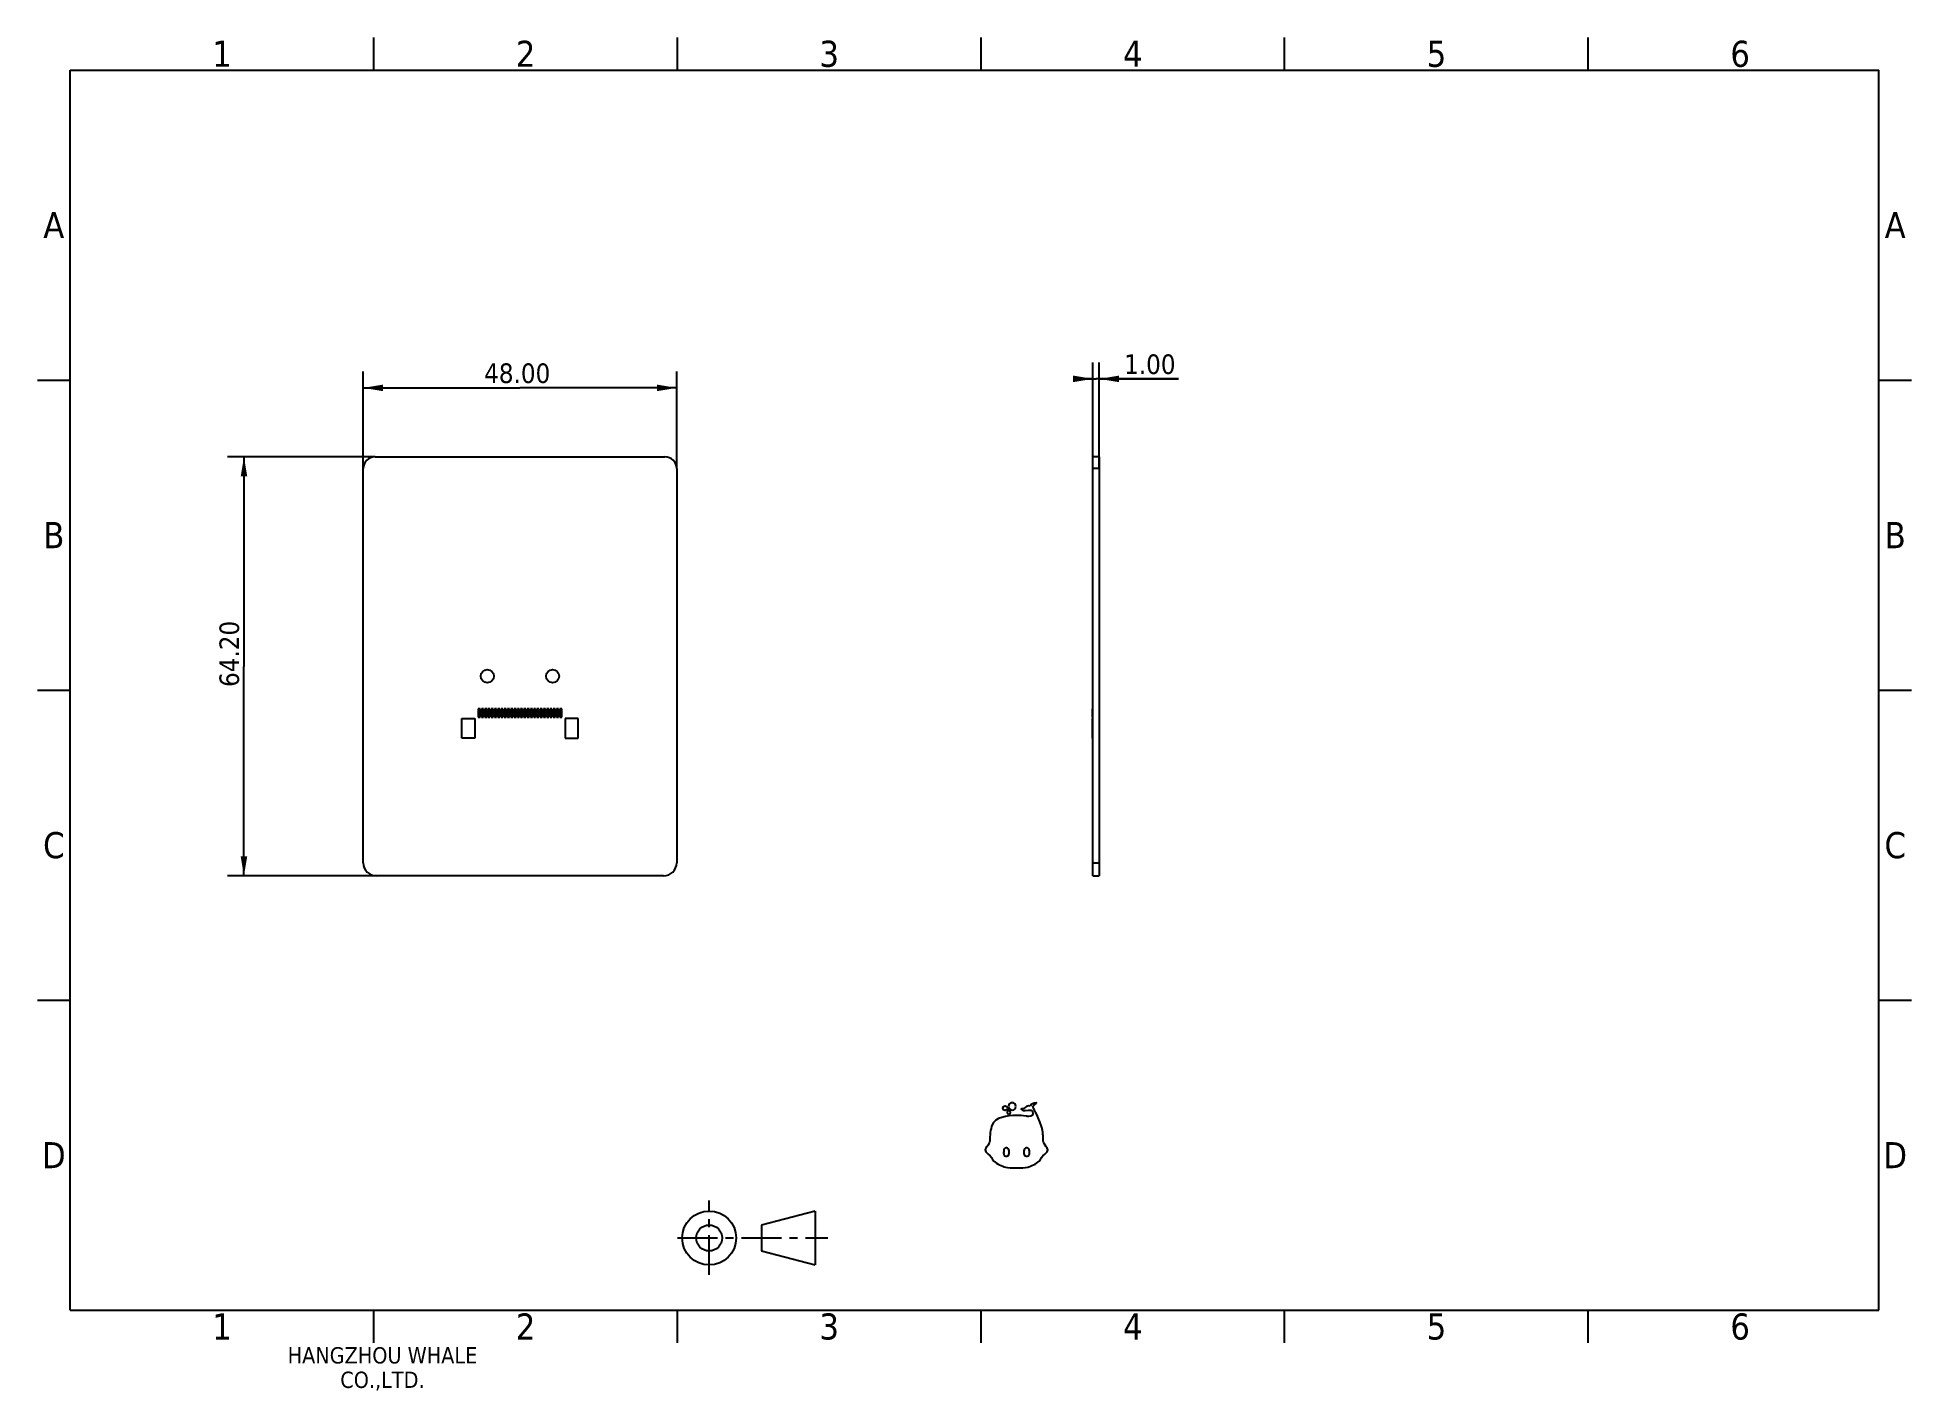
# Model space of a CAD drawing. Header units: millimetres. Extents: x 5 to 292, y -2 to 205.
import ezdxf

# ---------------------------------------------------------------- set-up
doc = ezdxf.new("R2010")
doc.units = ezdxf.units.MM
doc.header["$LTSCALE"] = 16.335
doc.linetypes.add('CENTER', pattern=[0.6, 0.375, -0.075, 0.075, -0.075])
doc.layers.get('0').update_dxf_attribs({"linetype": 'CONTINUOUS'})
for name, color, linetype in [('0-PT-PCBDIM', 7, 'CONTINUOUS'), ('0-PT-PCBFORMAT', 7, 'CONTINUOUS'), ('0-PT-PCBSOLIDLINE', 7, 'CONTINUOUS')]:
    doc.layers.add(name, color=color, linetype=linetype)
doc.styles.get("Standard").update_dxf_attribs({"font": 'tahoma.ttf'})
doc.styles.add('TEXTSTYLE_2', font='tahoma.ttf')
doc.dimstyles.new('DIMSTYLE_1', dxfattribs={"dimtxt": 3, "dimasz": 3, "dimexe": 2.5, "dimexo": 0, "dimgap": 0.75, "dimtad": 1, "dimzin": 0, "dimdsep": 46, "dimtxsty": 'STANDARD', "dimblk": '_FILLED', "dimblk1": '_FILLED', "dimblk2": '_FILLED', "dimcen": 0.09, "dimazin": 0, "dimtp": 0.01, "dimtm": 0.01, "dimtfac": 1, "dimtofl": 0, "dimtmove": 0, "dimatfit": 3, "dimldrblk": '_FILLED', "dimfxl": 1, "dimtolj": 1, "dimtzin": 0, "dimarcsym": 0})

# ---------------------------------------------------------------- blocks, each defined once
blk = doc.blocks.new('WHALE_LOGO_BL0', base_point=(154.94, 36.8))
at = {"layer": '0-PT-PCBFORMAT', "color": 7, "linetype": 'CONTINUOUS', "true_color": 0x80bfff}
for p, q in [((154.94, 39.83), (154.94, 39.83)), ((154.94, 39.83), (154.94, 39.83)), ((156.39, 39.72), (156.39, 39.72)), ((156.39, 39.72), (156.39, 39.72)), ((158.79, 38.02), (158.78, 38.02)), ((158.79, 38.02), (158.79, 38.02)), ((150.84, 35.94), (150.84, 35.95)), ((153.42, 34.86), (153.34, 34.86)), ((156.53, 34.86), (156.45, 34.86)), ((159.04, 35.95), (159.03, 35.94)), ((153.8, 34.03), (153.79, 34.41)), ((154.94, 31.8), (154.94, 31.8)), ((154.94, 31.8), (154.94, 31.8)), ((156.08, 34.41), (156.08, 34.03))]:
    blk.add_line(p, q, dxfattribs=at)
blk.add_circle((153.19, 40.96), 0.348, dxfattribs=at)
for centre, radius, start, end in [((153.76, 40.32), 0.261, 0.2303, 180.2298), ((153.76, 40.32), 0.261, 180.2294, 270.2303), ((154.28, 41.23), 0.565, 0.2301, 180.2299), ((154.28, 41.23), 0.565, 180.2302, 270.2296), ((153.76, 40.32), 0.261, 270.2295, 0.2306), ((154.28, 41.23), 0.565, 270.2304, 0.2297), ((155.29, 33.02), 6.8, 79.3444, 80.6479), ((154.24, 36.76), 4.71, 15.5299, 17.2724)]:
    blk.add_arc(centre, radius, start, end, dxfattribs=at)
for points in [[(155.74, 40.84), (155.49, 40.87), (155.94, 40.53), (156.24, 40.59)], [(157.02, 41.25), (156.36, 41.5), (156.24, 40.77), (155.74, 40.84)], [(156.24, 40.59), (156.97, 40.73), (157.53, 40.73), (157.44, 40.06)], [(157.94, 41.76), (157.5, 41.66), (157.22, 41.67), (157.02, 41.25)], [(158.74, 38.16), (158.12, 40.26), (157.39, 40.87), (157.48, 41.24)], [(157.48, 41.24), (157.58, 41.59), (157.93, 41.5), (157.98, 41.71)], [(157.98, 41.71), (157.99, 41.74), (157.97, 41.76), (157.94, 41.76)], [(151.21, 38.39), (150.95, 37.7), (150.83, 36.74), (150.84, 35.94)], [(154.94, 39.83), (153.48, 39.84), (151.64, 39.52), (151.21, 38.39)], [(156.39, 39.72), (155.91, 39.8), (155.4, 39.84), (154.94, 39.83)], [(157.44, 40.06), (157.4, 39.72), (156.9, 39.65), (156.54, 39.7)], [(159.03, 35.94), (159.04, 36.61), (158.96, 37.38), (158.79, 38.02)], [(150.4, 35.05), (150.15, 34.81), (149.93, 34.41), (150.61, 33.93)], [(150.84, 35.95), (150.85, 35.76), (150.64, 35.3), (150.4, 35.05)], [(153.34, 34.86), (153.14, 34.86), (152.98, 34.66), (152.98, 34.41)], [(153.79, 34.41), (153.79, 34.66), (153.63, 34.86), (153.42, 34.86)], [(156.45, 34.86), (156.25, 34.86), (156.08, 34.66), (156.08, 34.41)], [(156.9, 34.41), (156.9, 34.66), (156.74, 34.86), (156.53, 34.86)], [(159.48, 35.05), (159.23, 35.3), (159.03, 35.76), (159.04, 35.95)], [(159.27, 33.93), (159.94, 34.41), (159.73, 34.81), (159.48, 35.05)], [(150.61, 33.93), (151.11, 33.58), (151.14, 33.19), (151.47, 32.84)], [(151.47, 32.84), (151.93, 32.34), (152.75, 32.06), (153.23, 31.93)], [(152.98, 34.41), (152.98, 34.41), (152.91, 33.91), (153.05, 33.72)], [(153.05, 33.72), (153.17, 33.56), (153.44, 33.59), (153.44, 33.59)], [(153.23, 31.93), (153.62, 31.83), (154.28, 31.8), (154.94, 31.8)], [(153.44, 33.59), (153.64, 33.59), (153.8, 33.79), (153.8, 34.03)], [(154.94, 31.8), (155.6, 31.8), (156.26, 31.83), (156.65, 31.93)], [(156.08, 34.03), (156.08, 33.79), (156.24, 33.59), (156.43, 33.59)], [(156.43, 33.59), (156.43, 33.59), (156.7, 33.56), (156.83, 33.72)], [(156.65, 31.93), (157.12, 32.06), (157.95, 32.34), (158.4, 32.84)], [(156.83, 33.72), (156.97, 33.91), (156.9, 34.41), (156.9, 34.41)], [(158.4, 32.84), (158.73, 33.19), (158.77, 33.58), (159.27, 33.93)]]:
    blk.add_open_spline(points, degree=3, dxfattribs=at)
blk = doc.blocks.new('_FILLED')
at = {"color": 0, "linetype": 'BYBLOCK'}
blk.add_solid([(0, 0), (-1, 0.167), (-1, -0.167)], dxfattribs=at)
blk = doc.blocks.new('*D0')
at = {"layer": '0-PT-PCBDIM', "color": 2, "linetype": 'CONTINUOUS'}
for p, q in [((54.89, 138.94), (54.89, 153.81)), ((102.89, 138.94), (102.89, 153.81)), ((54.89, 151.31), (78.89, 151.31)), ((102.89, 151.31), (78.89, 151.31))]:
    blk.add_line(p, q, dxfattribs=at)
at = {"layer": '0-PT-PCBDIM', "color": 2, "linetype": 'CONTINUOUS', "xscale": 3, "yscale": 3, "zscale": 3, "rotation": 180}
blk.add_blockref('_FILLED', (54.89, 151.31), dxfattribs=at)
at = {"layer": '0-PT-PCBDIM', "color": 2, "linetype": 'CONTINUOUS', "xscale": 3, "yscale": 3, "zscale": 3}
blk.add_blockref('_FILLED', (102.89, 151.31), dxfattribs=at)
at = {"layer": '0-PT-PCBDIM', "color": 2, "linetype": 'CONTINUOUS', "insert": (78.47, 155.06), "char_height": 3, "width": 10.4059, "attachment_point": 2, "line_spacing_factor": 0.9}
blk.add_mtext('48.00', dxfattribs=at)
blk = doc.blocks.new('*D1')
at = {"layer": '0-PT-PCBDIM', "color": 2, "linetype": 'CONTINUOUS'}
for p, q in [((56.69, 140.74), (34.12, 140.74)), ((36.62, 140.74), (36.62, 108.64)), ((36.62, 76.54), (36.62, 108.64)), ((56.89, 76.54), (34.12, 76.54))]:
    blk.add_line(p, q, dxfattribs=at)
at = {"layer": '0-PT-PCBDIM', "color": 2, "linetype": 'CONTINUOUS', "xscale": 3, "yscale": 3, "zscale": 3}
for p, rotation in [((36.62, 140.74), 90), ((36.62, 76.54), 270)]:
    blk.add_blockref('_FILLED', p, dxfattribs=dict(at, rotation=rotation))
at = {"layer": '0-PT-PCBDIM', "color": 2, "linetype": 'CONTINUOUS', "insert": (32.87, 110.55), "char_height": 3, "width": 10.4059, "attachment_point": 2, "rotation": 90, "line_spacing_factor": 0.9}
blk.add_mtext('64.20', dxfattribs=at)
blk = doc.blocks.new('*D2')
at = {"layer": '0-PT-PCBDIM', "color": 2, "linetype": 'CONTINUOUS'}
for p, q in [((166.61, 138.94), (166.61, 155.19)), ((167.61, 138.94), (167.61, 155.19)), ((166.61, 152.69), (163.61, 152.69)), ((163.61, 152.69), (167.11, 152.69)), ((179.73, 152.69), (167.11, 152.69)), ((167.61, 152.69), (179.73, 152.69))]:
    blk.add_line(p, q, dxfattribs=at)
at = {"layer": '0-PT-PCBDIM', "color": 2, "linetype": 'CONTINUOUS', "xscale": 3, "yscale": 3, "zscale": 3}
blk.add_blockref('_FILLED', (166.61, 152.69), dxfattribs=at)
at = {"layer": '0-PT-PCBDIM', "color": 2, "linetype": 'CONTINUOUS', "xscale": 3, "yscale": 3, "zscale": 3, "rotation": 180}
blk.add_blockref('_FILLED', (167.61, 152.69), dxfattribs=at)
at = {"layer": '0-PT-PCBDIM', "color": 2, "linetype": 'CONTINUOUS', "insert": (171.41, 156.44), "char_height": 3, "width": 8.3247, "attachment_point": 1, "line_spacing_factor": 0.9}
blk.add_mtext('1.00', dxfattribs=at)
blk = doc.blocks.new('THIRD_ANGLE_BL1', base_point=(114.54, 21.1))
at = {"layer": '0-PT-PCBSOLIDLINE', "color": 2, "linetype": 'CENTER'}
for p, q in [((107.87, 15.39), (107.87, 26.81)), ((103.01, 21.06), (126.06, 21.06))]:
    blk.add_line(p, q, dxfattribs=at)
at = {"layer": '0-PT-PCBSOLIDLINE', "color": 7, "linetype": 'CONTINUOUS'}
for p, q in [((124.08, 25.19), (115.87, 23.05)), ((115.87, 23.05), (115.87, 19.07)), ((124.08, 25.19), (124.08, 16.93)), ((115.87, 19.07), (124.08, 16.93))]:
    blk.add_line(p, q, dxfattribs=at)
for radius in [4.13, 1.99]:
    blk.add_circle((107.87, 21.06), radius, dxfattribs=at)

msp = doc.modelspace()

# ---------------------------------------------------------------- linework, layer by layer
at = {"layer": '0-PT-PCBFORMAT', "color": 7, "linetype": 'CONTINUOUS'}
for p, q in [((56.5, 200), (56.5, 205)), ((103, 200), (103, 205)), ((149.5, 200), (149.5, 205)), ((196, 200), (196, 205)), ((242.5, 200), (242.5, 205)), ((10, 10), (10, 200)), ((10, 200), (287, 200)), ((287, 10), (287, 200)), ((5, 152.5), (10, 152.5)), ((287, 152.5), (292, 152.5)), ((5, 105), (10, 105)), ((287, 105), (292, 105)), ((5, 57.5), (10, 57.5)), ((287, 57.5), (292, 57.5)), ((10, 10), (287, 10)), ((56.5, 5), (56.5, 10)), ((103, 5), (103, 10)), ((149.5, 5), (149.5, 10)), ((196, 5), (196, 10)), ((242.5, 5), (242.5, 10))]:
    msp.add_line(p, q, dxfattribs=at)
at = {"layer": '0-PT-PCBSOLIDLINE', "color": 7, "linetype": 'CONTINUOUS'}
for p, q in [((56.691, 140.742), (101.091, 140.742)), ((166.613, 76.542), (166.613, 140.742)), ((167.613, 140.742), (166.613, 140.742)), ((167.613, 140.742), (167.613, 76.542)), ((54.891, 78.542), (54.891, 138.942)), ((102.891, 138.942), (102.891, 78.542)), ((167.613, 138.942), (166.613, 138.942)), ((166.613, 78.542), (167.613, 78.542)), ((100.891, 76.542), (56.891, 76.542)), ((166.613, 76.542), (167.613, 76.542))]:
    msp.add_line(p, q, dxfattribs=at)
at = {"layer": '0-PT-PCBSOLIDLINE', "color": 4, "linetype": 'CONTINUOUS'}
for p, q in [((69.991, 97.642), (69.991, 100.642)), ((69.991, 100.642), (71.991, 100.642)), ((71.991, 100.642), (71.991, 97.642)), ((72.491, 102.142), (72.491, 100.842)), ((72.791, 102.142), (72.491, 102.142)), ((72.491, 100.842), (72.791, 100.842)), ((72.791, 100.842), (72.791, 102.142)), ((72.991, 102.142), (72.991, 100.842)), ((73.291, 102.142), (72.991, 102.142)), ((72.991, 100.842), (73.291, 100.842)), ((73.291, 100.842), (73.291, 102.142)), ((73.491, 102.142), (73.491, 100.842)), ((73.791, 102.142), (73.491, 102.142)), ((73.491, 100.842), (73.791, 100.842)), ((73.791, 100.842), (73.791, 102.142)), ((73.991, 102.142), (73.991, 100.842)), ((74.291, 102.142), (73.991, 102.142)), ((73.991, 100.842), (74.291, 100.842)), ((74.291, 100.842), (74.291, 102.142)), ((74.491, 102.142), (74.491, 100.842)), ((74.791, 102.142), (74.491, 102.142)), ((74.491, 100.842), (74.791, 100.842)), ((74.791, 100.842), (74.791, 102.142)), ((74.991, 102.142), (74.991, 100.842)), ((75.291, 102.142), (74.991, 102.142)), ((74.991, 100.842), (75.291, 100.842)), ((75.291, 100.842), (75.291, 102.142)), ((75.491, 102.142), (75.491, 100.842)), ((75.791, 102.142), (75.491, 102.142)), ((75.491, 100.842), (75.791, 100.842)), ((75.791, 100.842), (75.791, 102.142)), ((75.991, 102.142), (75.991, 100.842)), ((76.291, 102.142), (75.991, 102.142)), ((75.991, 100.842), (76.291, 100.842)), ((76.291, 100.842), (76.291, 102.142)), ((76.491, 102.142), (76.491, 100.842)), ((76.791, 102.142), (76.491, 102.142)), ((76.491, 100.842), (76.791, 100.842)), ((76.791, 100.842), (76.791, 102.142)), ((77.291, 102.142), (76.991, 102.142)), ((76.991, 102.142), (76.991, 100.842)), ((76.991, 100.842), (77.291, 100.842)), ((77.291, 100.842), (77.291, 102.142)), ((77.791, 102.142), (77.491, 102.142)), ((77.491, 102.142), (77.491, 100.842)), ((77.491, 100.842), (77.791, 100.842)), ((77.791, 100.842), (77.791, 102.142)), ((78.291, 102.142), (77.991, 102.142)), ((77.991, 102.142), (77.991, 100.842)), ((77.991, 100.842), (78.291, 100.842)), ((78.291, 100.842), (78.291, 102.142)), ((78.791, 102.142), (78.491, 102.142)), ((78.491, 102.142), (78.491, 100.842)), ((78.491, 100.842), (78.791, 100.842)), ((78.791, 100.842), (78.791, 102.142)), ((79.291, 102.142), (78.991, 102.142)), ((78.991, 102.142), (78.991, 100.842)), ((78.991, 100.842), (79.291, 100.842)), ((79.291, 100.842), (79.291, 102.142)), ((79.791, 102.142), (79.491, 102.142)), ((79.491, 102.142), (79.491, 100.842)), ((79.491, 100.842), (79.791, 100.842)), ((79.791, 100.842), (79.791, 102.142)), ((80.291, 102.142), (79.991, 102.142)), ((79.991, 102.142), (79.991, 100.842)), ((79.991, 100.842), (80.291, 100.842)), ((80.291, 100.842), (80.291, 102.142)), ((80.791, 102.142), (80.491, 102.142)), ((80.491, 102.142), (80.491, 100.842)), ((80.491, 100.842), (80.791, 100.842)), ((80.791, 100.842), (80.791, 102.142)), ((81.291, 102.142), (80.991, 102.142)), ((80.991, 102.142), (80.991, 100.842)), ((80.991, 100.842), (81.291, 100.842)), ((81.291, 100.842), (81.291, 102.142)), ((81.791, 102.142), (81.491, 102.142)), ((81.491, 102.142), (81.491, 100.842)), ((81.491, 100.842), (81.791, 100.842)), ((81.791, 100.842), (81.791, 102.142)), ((82.291, 102.142), (81.991, 102.142)), ((81.991, 102.142), (81.991, 100.842)), ((81.991, 100.842), (82.291, 100.842)), ((82.291, 100.842), (82.291, 102.142)), ((82.791, 102.142), (82.491, 102.142)), ((82.491, 102.142), (82.491, 100.842)), ((82.491, 100.842), (82.791, 100.842)), ((82.791, 100.842), (82.791, 102.142)), ((83.291, 102.142), (82.991, 102.142)), ((82.991, 102.142), (82.991, 100.842)), ((82.991, 100.842), (83.291, 100.842)), ((83.291, 100.842), (83.291, 102.142)), ((83.791, 102.142), (83.491, 102.142)), ((83.491, 102.142), (83.491, 100.842)), ((83.491, 100.842), (83.791, 100.842)), ((83.791, 100.842), (83.791, 102.142)), ((84.291, 102.142), (83.991, 102.142)), ((83.991, 102.142), (83.991, 100.842)), ((83.991, 100.842), (84.291, 100.842)), ((84.291, 100.842), (84.291, 102.142)), ((84.791, 102.142), (84.491, 102.142)), ((84.491, 102.142), (84.491, 100.842)), ((84.491, 100.842), (84.791, 100.842)), ((84.791, 100.842), (84.791, 102.142)), ((85.291, 102.142), (84.991, 102.142)), ((84.991, 102.142), (84.991, 100.842)), ((84.991, 100.842), (85.291, 100.842)), ((85.291, 100.842), (85.291, 102.142)), ((87.791, 100.642), (85.791, 100.642)), ((85.791, 100.642), (85.791, 97.642)), ((87.791, 97.642), (87.791, 100.642)), ((166.512, 102.142), (166.512, 100.842)), ((166.512, 100.642), (166.512, 97.642)), ((71.991, 97.642), (69.991, 97.642)), ((85.791, 97.642), (87.791, 97.642))]:
    msp.add_line(p, q, dxfattribs=at)
for centre in [(73.891, 107.142), (83.891, 107.142)]:
    msp.add_circle(centre, 1, dxfattribs=at)
at = {"layer": '0-PT-PCBSOLIDLINE', "color": 7, "linetype": 'CONTINUOUS'}
for centre, radius, start, end in [((56.691, 138.942), 1.8, 90, 180), ((101.091, 138.942), 1.8, 0, 90), ((56.891, 78.542), 2, 180, 270), ((100.891, 78.542), 2, 270, 360)]:
    msp.add_arc(centre, radius, start, end, dxfattribs=at)

# ---------------------------------------------------------------- block references
at = {"layer": '0-PT-PCBFORMAT', "color": 2, "linetype": 'CONTINUOUS'}
msp.add_blockref('WHALE_LOGO_BL0', (154.938, 36.797), dxfattribs=at)
at = {"layer": '0-PT-PCBSOLIDLINE', "color": 2, "linetype": 'CONTINUOUS'}
msp.add_blockref('THIRD_ANGLE_BL1', (114.536, 21.099), dxfattribs=at)

# ---------------------------------------------------------------- texts
at = {"layer": '0-PT-PCBFORMAT', "color": 2, "linetype": 'CONTINUOUS', "char_height": 4, "width": 2.77491, "attachment_point": 2, "line_spacing_factor": 0.9, "style": 'TEXTSTYLE_2'}
for s, insert in [('1', (33.25, 204.5)), ('2', (79.75, 204.5)), ('3', (126.25, 204.5)), ('4', (172.75, 204.5)), ('5', (219.25, 204.5)), ('6', (265.75, 204.5)), ('A', (7.5, 178.25)), ('A', (289.5, 178.25)), ('B', (7.5, 130.75)), ('B', (289.5, 130.75)), ('C', (7.5, 83.25)), ('C', (289.5, 83.25)), ('D', (7.5, 35.75)), ('D', (289.5, 35.75)), ('1', (33.25, 9.5)), ('2', (79.75, 9.5)), ('3', (126.25, 9.5)), ('4', (172.75, 9.5)), ('5', (219.25, 9.5)), ('6', (265.75, 9.5))]:
    msp.add_mtext(s, dxfattribs=dict(at, insert=insert))
at = {"layer": '0-PT-PCBFORMAT', "color": 2, "linetype": 'CONTINUOUS', "insert": (57.831, 4.335), "char_height": 2.5, "width": 39.8893, "attachment_point": 2, "line_spacing_factor": 0.9}
msp.add_mtext('HANGZHOU WHALE CO.,LTD.', dxfattribs=at)

# ---------------------------------------------------------------- dimensions: what is measured, and where the dimension line sits
at = {"layer": '0-PT-PCBDIM', "color": 2, "linetype": 'CONTINUOUS'}
for base, p1, p2, picture, middle in [((102.891, 151.312), (54.891, 138.942), (102.891, 138.942), '*D0', (78.479, 151.312)), ((167.613, 152.687), (166.613, 138.942), (167.613, 138.942), '*D2', (175.639, 152.687))]:
    dim = msp.add_linear_dim(base=base, p1=p1, p2=p2, dimstyle='DIMSTYLE_1', dxfattribs=at)
    dim.commit()
    dim.dimension.update_dxf_attribs({"geometry": picture, "text_midpoint": middle, "dimtype": 160})
dim = msp.add_linear_dim(base=(36.62, 76.542), p1=(56.691, 140.742), p2=(56.891, 76.542), angle=270, dimstyle='DIMSTYLE_1', dxfattribs=at)
dim.commit()
dim.dimension.update_dxf_attribs({"geometry": '*D1', "text_midpoint": (36.62, 110.588), "dimtype": 160})

doc.saveas('drawing.dxf')
